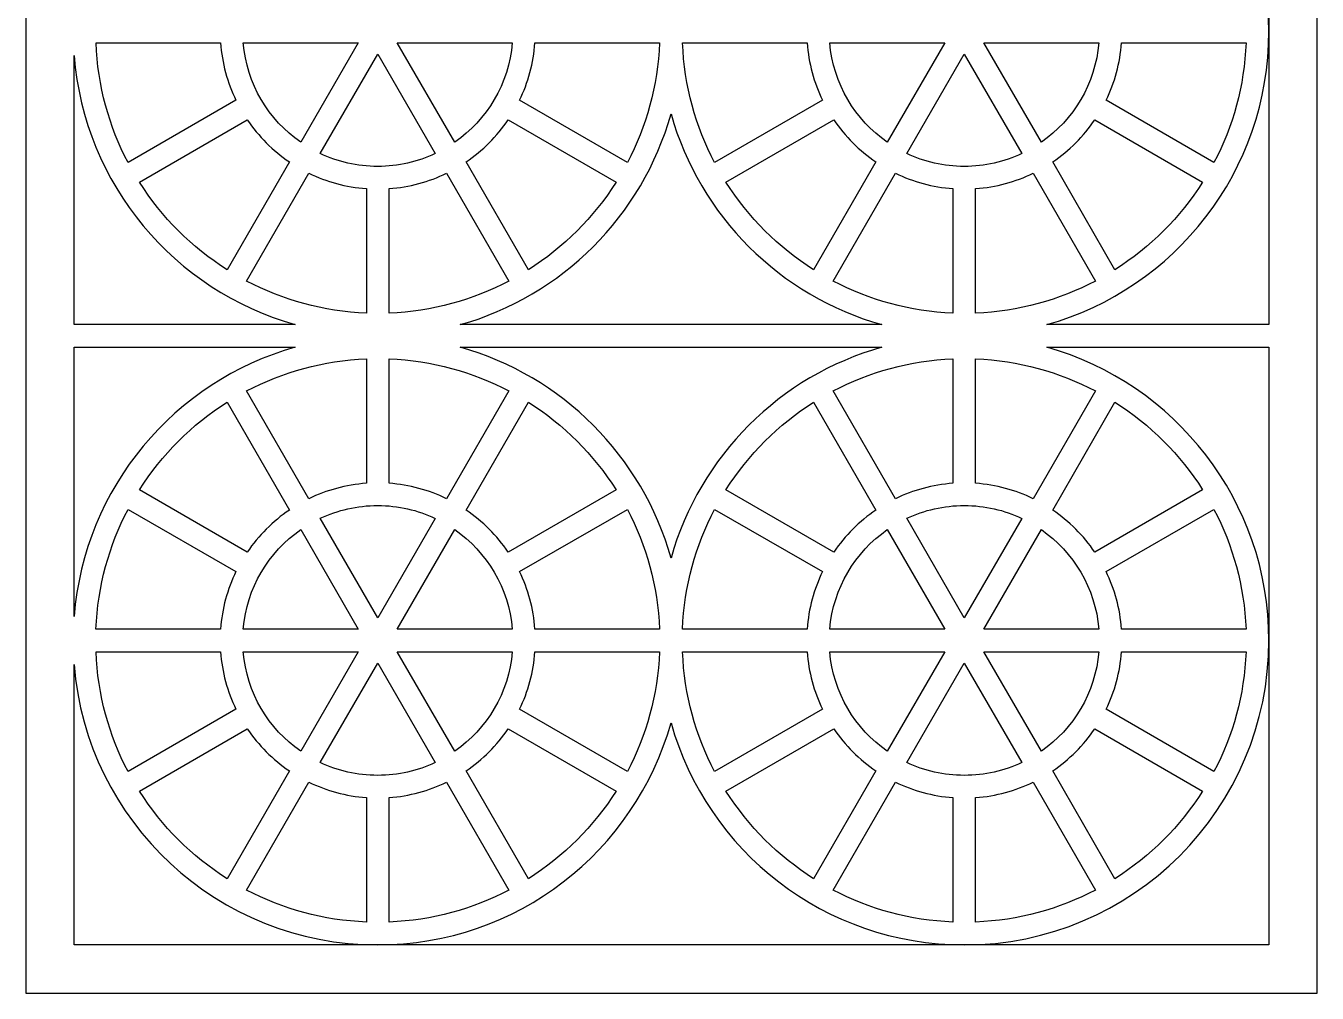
# Model space of a CAD drawing. Header units: centimetres. Extents: x -14.2 to -8.1, y -2.9 to 9.
# Drawn here: x -14.21 to -8.1, y -2.89 to 1.69 of the extents above; entities that cross this region are included whole.
import ezdxf

# ---------------------------------------------------------------- set-up
doc = ezdxf.new("R2010")
doc.units = ezdxf.units.CM
doc.header["$MEASUREMENT"] = 0
doc.layers.add('layer 1', color=7, linetype='Continuous')

msp = doc.modelspace()

# ---------------------------------------------------------------- linework, layer by layer
at = {"layer": 'layer 1', "color": 250, "lineweight": 30}
for points, knots in [([(-14.21431, 9.00077), (-14.21431, 9.00077), (-8.09553, 9.00077), (-8.09553, 9.00077), (-8.09553, 9.00077), (-8.09553, 9.00077), (-8.09553, -2.89395), (-8.09553, -2.89395), (-8.09553, -2.89395), (-8.09553, -2.89395), (-14.21431, -2.89395), (-14.21431, -2.89395), (-14.21431, -2.89395), (-14.21431, 1.16498), (-14.21431, 5.05357), (-14.21431, 9.00077)], [0, 0, 0, 0, 0.2, 0.2, 0.2, 0.2, 0.4, 0.4, 0.4, 0.4, 0.6, 0.6, 0.6, 0.6, 1, 1, 1, 1]), ([(-8.32431, 1.6645), (-8.32431, 1.6645), (-8.32431, 4.44382), (-8.32431, 4.44382), (-8.32431, 4.44382), (-8.32431, 3.78226), (-8.76973, 3.22455), (-9.37695, 3.05417), (-9.37695, 3.05417), (-8.76973, 2.88379), (-8.32431, 2.32608), (-8.32431, 1.6645)], [0, 0, 0, 0, 0.25, 0.25, 0.25, 0.25, 0.5, 0.5, 0.5, 0.5, 1, 1, 1, 1]), ([(-8.32431, 0.27487), (-8.32431, 0.27487), (-8.32431, 1.6645), (-8.32431, 1.6645), (-8.32431, 1.6645), (-8.32431, 1.00292), (-8.76975, 0.44526), (-9.37698, 0.27487), (-9.37698, 0.27487), (-9.37698, 0.27487), (-8.32431, 0.27487), (-8.32431, 0.27487)], [0, 0, 0, 0, 0.25, 0.25, 0.25, 0.25, 0.5, 0.5, 0.5, 0.5, 1, 1, 1, 1]), ([(-13.72982, 1.04337), (-13.72982, 1.04337), (-13.21872, 1.33846), (-13.21872, 1.33846), (-13.21872, 1.33846), (-13.25924, 1.42179), (-13.28476, 1.51381), (-13.29165, 1.61093), (-13.29165, 1.61093), (-13.29165, 1.61093), (-13.88175, 1.61093), (-13.88175, 1.61093), (-13.88175, 1.61093), (-13.87369, 1.40662), (-13.81965, 1.21408), (-13.72982, 1.04337)], [0, 0, 0, 0, 0.2, 0.2, 0.2, 0.2, 0.4, 0.4, 0.4, 0.4, 0.6, 0.6, 0.6, 0.6, 1, 1, 1, 1]), ([(-12.9119, 1.13933), (-12.9119, 1.13933), (-12.63963, 1.61093), (-12.63963, 1.61093), (-12.63963, 1.61093), (-12.63963, 1.61093), (-13.18414, 1.61093), (-13.18414, 1.61093), (-13.18414, 1.61093), (-13.16794, 1.4157), (-13.064, 1.24531), (-12.9119, 1.13933)], [0, 0, 0, 0, 0.25, 0.25, 0.25, 0.25, 0.5, 0.5, 0.5, 0.5, 1, 1, 1, 1]), ([(-11.90952, 1.61094), (-11.90952, 1.61094), (-12.45405, 1.61094), (-12.45405, 1.61094), (-12.45405, 1.61094), (-12.45405, 1.61094), (-12.18178, 1.13936), (-12.18178, 1.13936), (-12.18178, 1.13936), (-12.02965, 1.24535), (-11.92572, 1.41571), (-11.90952, 1.61094)], [0, 0, 0, 0, 0.25, 0.25, 0.25, 0.25, 0.5, 0.5, 0.5, 0.5, 1, 1, 1, 1]), ([(-11.21186, 1.61094), (-11.21186, 1.61094), (-11.80204, 1.61094), (-11.80204, 1.61094), (-11.80204, 1.61094), (-11.80894, 1.51381), (-11.83443, 1.42181), (-11.87496, 1.33846), (-11.87496, 1.33846), (-11.87496, 1.33846), (-11.3638, 1.04335), (-11.3638, 1.04335), (-11.3638, 1.04335), (-11.27392, 1.21407), (-11.21993, 1.4066), (-11.21186, 1.61094)], [0, 0, 0, 0, 0.2, 0.2, 0.2, 0.2, 0.4, 0.4, 0.4, 0.4, 0.6, 0.6, 0.6, 0.6, 1, 1, 1, 1]), ([(-10.9505, 1.04337), (-10.9505, 1.04337), (-10.4394, 1.33846), (-10.4394, 1.33846), (-10.4394, 1.33846), (-10.47991, 1.42179), (-10.50544, 1.51381), (-10.51233, 1.61093), (-10.51233, 1.61093), (-10.51233, 1.61093), (-11.10243, 1.61093), (-11.10243, 1.61093), (-11.10243, 1.61093), (-11.09437, 1.40662), (-11.04033, 1.21408), (-10.9505, 1.04337)], [0, 0, 0, 0, 0.2, 0.2, 0.2, 0.2, 0.4, 0.4, 0.4, 0.4, 0.6, 0.6, 0.6, 0.6, 1, 1, 1, 1]), ([(-10.13258, 1.13933), (-10.13258, 1.13933), (-9.8603, 1.61093), (-9.8603, 1.61093), (-9.8603, 1.61093), (-9.8603, 1.61093), (-10.40482, 1.61093), (-10.40482, 1.61093), (-10.40482, 1.61093), (-10.38862, 1.4157), (-10.28468, 1.24531), (-10.13258, 1.13933)], [0, 0, 0, 0, 0.25, 0.25, 0.25, 0.25, 0.5, 0.5, 0.5, 0.5, 1, 1, 1, 1]), ([(-9.1302, 1.61094), (-9.1302, 1.61094), (-9.67473, 1.61094), (-9.67473, 1.61094), (-9.67473, 1.61094), (-9.67473, 1.61094), (-9.40246, 1.13936), (-9.40246, 1.13936), (-9.40246, 1.13936), (-9.25033, 1.24535), (-9.1464, 1.41571), (-9.1302, 1.61094)], [0, 0, 0, 0, 0.25, 0.25, 0.25, 0.25, 0.5, 0.5, 0.5, 0.5, 1, 1, 1, 1]), ([(-8.43254, 1.61094), (-8.43254, 1.61094), (-9.02271, 1.61094), (-9.02271, 1.61094), (-9.02271, 1.61094), (-9.02961, 1.51381), (-9.05511, 1.42181), (-9.09564, 1.33846), (-9.09564, 1.33846), (-9.09564, 1.33846), (-8.58448, 1.04335), (-8.58448, 1.04335), (-8.58448, 1.04335), (-8.49461, 1.21407), (-8.44061, 1.4066), (-8.43254, 1.61094)], [0, 0, 0, 0, 0.2, 0.2, 0.2, 0.2, 0.4, 0.4, 0.4, 0.4, 0.6, 0.6, 0.6, 0.6, 1, 1, 1, 1]), ([(-13.98553, 1.55026), (-13.98553, 1.55026), (-13.98553, 0.27487), (-13.98553, 0.27487), (-13.98553, 0.27487), (-13.98553, 0.27487), (-12.93739, 0.27487), (-12.93739, 0.27487), (-12.93739, 0.27487), (-13.50932, 0.43535), (-13.93766, 0.93942), (-13.98553, 1.55026)], [0, 0, 0, 0, 0.25, 0.25, 0.25, 0.25, 0.5, 0.5, 0.5, 0.5, 1, 1, 1, 1]), ([(-12.54684, 1.55734), (-12.54684, 1.55734), (-12.81915, 1.08569), (-12.81915, 1.08569), (-12.81915, 1.08569), (-12.73653, 1.04673), (-12.64424, 1.02494), (-12.54684, 1.02494), (-12.54684, 1.02494), (-12.44944, 1.02494), (-12.35715, 1.04673), (-12.27454, 1.0857), (-12.27454, 1.0857), (-12.27454, 1.0857), (-12.54684, 1.55734), (-12.54684, 1.55734)], [0, 0, 0, 0, 0.2, 0.2, 0.2, 0.2, 0.4, 0.4, 0.4, 0.4, 0.6, 0.6, 0.6, 0.6, 1, 1, 1, 1]), ([(-9.76752, 1.55734), (-9.76752, 1.55734), (-10.03983, 1.08569), (-10.03983, 1.08569), (-10.03983, 1.08569), (-9.95721, 1.04673), (-9.86492, 1.02494), (-9.76752, 1.02494), (-9.76752, 1.02494), (-9.67012, 1.02494), (-9.57783, 1.04673), (-9.49522, 1.0857), (-9.49522, 1.0857), (-9.49522, 1.0857), (-9.76752, 1.55734), (-9.76752, 1.55734)], [0, 0, 0, 0, 0.2, 0.2, 0.2, 0.2, 0.4, 0.4, 0.4, 0.4, 0.6, 0.6, 0.6, 0.6, 1, 1, 1, 1]), ([(-13.26071, 0.53516), (-13.26071, 0.53516), (-12.96563, 1.04629), (-12.96563, 1.04629), (-12.96563, 1.04629), (-13.04403, 1.09953), (-13.11183, 1.16729), (-13.16505, 1.24571), (-13.16505, 1.24571), (-13.16505, 1.24571), (-13.67615, 0.95064), (-13.67615, 0.95064), (-13.67615, 0.95064), (-13.57016, 0.78333), (-13.428, 0.64116), (-13.26071, 0.53516)], [0, 0, 0, 0, 0.2, 0.2, 0.2, 0.2, 0.4, 0.4, 0.4, 0.4, 0.6, 0.6, 0.6, 0.6, 1, 1, 1, 1]), ([(-12.1562, 0.27487), (-12.1562, 0.27487), (-10.15821, 0.27487), (-10.15821, 0.27487), (-10.15821, 0.27487), (-10.64116, 0.41042), (-11.02169, 0.79098), (-11.1572, 1.27394), (-11.1572, 1.27394), (-11.29272, 0.79098), (-11.67326, 0.41042), (-12.1562, 0.27487)], [0, 0, 0, 0, 0.25, 0.25, 0.25, 0.25, 0.5, 0.5, 0.5, 0.5, 1, 1, 1, 1]), ([(-11.4175, 0.95062), (-11.4175, 0.95062), (-11.92864, 1.24573), (-11.92864, 1.24573), (-11.92864, 1.24573), (-11.98187, 1.16731), (-12.04962, 1.09954), (-12.12805, 1.04629), (-12.12805, 1.04629), (-12.12805, 1.04629), (-11.83295, 0.53518), (-11.83295, 0.53518), (-11.83295, 0.53518), (-11.66563, 0.64118), (-11.52351, 0.78332), (-11.4175, 0.95062)], [0, 0, 0, 0, 0.2, 0.2, 0.2, 0.2, 0.4, 0.4, 0.4, 0.4, 0.6, 0.6, 0.6, 0.6, 1, 1, 1, 1]), ([(-10.48139, 0.53516), (-10.48139, 0.53516), (-10.18631, 1.04629), (-10.18631, 1.04629), (-10.18631, 1.04629), (-10.26471, 1.09953), (-10.3325, 1.16729), (-10.38573, 1.24571), (-10.38573, 1.24571), (-10.38573, 1.24571), (-10.89682, 0.95064), (-10.89682, 0.95064), (-10.89682, 0.95064), (-10.79084, 0.78333), (-10.64868, 0.64116), (-10.48139, 0.53516)], [0, 0, 0, 0, 0.2, 0.2, 0.2, 0.2, 0.4, 0.4, 0.4, 0.4, 0.6, 0.6, 0.6, 0.6, 1, 1, 1, 1]), ([(-8.63818, 0.95062), (-8.63818, 0.95062), (-9.14932, 1.24573), (-9.14932, 1.24573), (-9.14932, 1.24573), (-9.20255, 1.16731), (-9.2703, 1.09954), (-9.34873, 1.04629), (-9.34873, 1.04629), (-9.34873, 1.04629), (-9.05363, 0.53518), (-9.05363, 0.53518), (-9.05363, 0.53518), (-8.88631, 0.64118), (-8.74418, 0.78332), (-8.63818, 0.95062)], [0, 0, 0, 0, 0.2, 0.2, 0.2, 0.2, 0.4, 0.4, 0.4, 0.4, 0.6, 0.6, 0.6, 0.6, 1, 1, 1, 1]), ([(-12.87289, 0.99261), (-12.87289, 0.99261), (-13.16799, 0.48148), (-13.16799, 0.48148), (-13.16799, 0.48148), (-12.99728, 0.39162), (-12.80476, 0.33765), (-12.60042, 0.32959), (-12.60042, 0.32959), (-12.60042, 0.32959), (-12.60042, 0.9197), (-12.60042, 0.9197), (-12.60042, 0.9197), (-12.69756, 0.9266), (-12.78955, 0.95207), (-12.87289, 0.99261)], [0, 0, 0, 0, 0.2, 0.2, 0.2, 0.2, 0.4, 0.4, 0.4, 0.4, 0.6, 0.6, 0.6, 0.6, 1, 1, 1, 1]), ([(-11.92571, 0.48152), (-11.92571, 0.48152), (-12.22078, 0.9926), (-12.22078, 0.9926), (-12.22078, 0.9926), (-12.30411, 0.95207), (-12.39612, 0.9266), (-12.49327, 0.9197), (-12.49327, 0.9197), (-12.49327, 0.9197), (-12.49327, 0.32959), (-12.49327, 0.32959), (-12.49327, 0.32959), (-12.28893, 0.33766), (-12.09645, 0.39166), (-11.92571, 0.48152)], [0, 0, 0, 0, 0.2, 0.2, 0.2, 0.2, 0.4, 0.4, 0.4, 0.4, 0.6, 0.6, 0.6, 0.6, 1, 1, 1, 1]), ([(-10.09356, 0.99261), (-10.09356, 0.99261), (-10.38868, 0.48148), (-10.38868, 0.48148), (-10.38868, 0.48148), (-10.21796, 0.39162), (-10.02544, 0.33765), (-9.8211, 0.32959), (-9.8211, 0.32959), (-9.8211, 0.32959), (-9.8211, 0.9197), (-9.8211, 0.9197), (-9.8211, 0.9197), (-9.91824, 0.9266), (-10.01023, 0.95207), (-10.09356, 0.99261)], [0, 0, 0, 0, 0.2, 0.2, 0.2, 0.2, 0.4, 0.4, 0.4, 0.4, 0.6, 0.6, 0.6, 0.6, 1, 1, 1, 1]), ([(-9.14639, 0.48152), (-9.14639, 0.48152), (-9.44146, 0.9926), (-9.44146, 0.9926), (-9.44146, 0.9926), (-9.52479, 0.95207), (-9.6168, 0.9266), (-9.71394, 0.9197), (-9.71394, 0.9197), (-9.71394, 0.9197), (-9.71394, 0.32959), (-9.71394, 0.32959), (-9.71394, 0.32959), (-9.50961, 0.33766), (-9.31713, 0.39166), (-9.14639, 0.48152)], [0, 0, 0, 0, 0.2, 0.2, 0.2, 0.2, 0.4, 0.4, 0.4, 0.4, 0.6, 0.6, 0.6, 0.6, 1, 1, 1, 1]), ([(-13.98553, 0.16771), (-13.98553, 0.16771), (-13.98553, -1.10773), (-13.98553, -1.10773), (-13.98553, -1.10773), (-13.93766, -0.49688), (-13.50933, 0.00723), (-12.93742, 0.16771), (-12.93742, 0.16771), (-12.93742, 0.16771), (-13.98553, 0.16771), (-13.98553, 0.16771)], [0, 0, 0, 0, 0.25, 0.25, 0.25, 0.25, 0.5, 0.5, 0.5, 0.5, 1, 1, 1, 1]), ([(-10.15828, 0.16771), (-10.15828, 0.16771), (-12.15612, 0.16771), (-12.15612, 0.16771), (-12.15612, 0.16771), (-11.67321, 0.03217), (-11.29272, -0.34842), (-11.1572, -0.83135), (-11.1572, -0.83135), (-11.02169, -0.34842), (-10.64119, 0.03217), (-10.15828, 0.16771)], [0, 0, 0, 0, 0.25, 0.25, 0.25, 0.25, 0.5, 0.5, 0.5, 0.5, 1, 1, 1, 1]), ([(-8.32431, -1.22197), (-8.32431, -1.22197), (-8.32431, 0.16771), (-8.32431, 0.16771), (-8.32431, 0.16771), (-8.32431, 0.16771), (-9.37695, 0.16771), (-9.37695, 0.16771), (-9.37695, 0.16771), (-8.76973, -0.00268), (-8.32431, -0.5604), (-8.32431, -1.22197)], [0, 0, 0, 0, 0.25, 0.25, 0.25, 0.25, 0.5, 0.5, 0.5, 0.5, 1, 1, 1, 1]), ([(-13.16794, -0.03904), (-13.16794, -0.03904), (-12.87287, -0.55011), (-12.87287, -0.55011), (-12.87287, -0.55011), (-12.78953, -0.50959), (-12.69755, -0.48408), (-12.60042, -0.47719), (-12.60042, -0.47719), (-12.60042, -0.47719), (-12.60042, 0.11293), (-12.60042, 0.11293), (-12.60042, 0.11293), (-12.80474, 0.10486), (-12.9972, 0.05079), (-13.16794, -0.03904)], [0, 0, 0, 0, 0.2, 0.2, 0.2, 0.2, 0.4, 0.4, 0.4, 0.4, 0.6, 0.6, 0.6, 0.6, 1, 1, 1, 1]), ([(-12.22083, -0.55015), (-12.22083, -0.55015), (-11.92574, -0.03904), (-11.92574, -0.03904), (-11.92574, -0.03904), (-12.09645, 0.05082), (-12.28894, 0.10486), (-12.49327, 0.11293), (-12.49327, 0.11293), (-12.49327, 0.11293), (-12.49327, -0.47719), (-12.49327, -0.47719), (-12.49327, -0.47719), (-12.39613, -0.48408), (-12.30416, -0.5096), (-12.22083, -0.55015)], [0, 0, 0, 0, 0.2, 0.2, 0.2, 0.2, 0.4, 0.4, 0.4, 0.4, 0.6, 0.6, 0.6, 0.6, 1, 1, 1, 1]), ([(-10.38862, -0.03904), (-10.38862, -0.03904), (-10.09356, -0.55011), (-10.09356, -0.55011), (-10.09356, -0.55011), (-10.01021, -0.50959), (-9.91823, -0.48408), (-9.8211, -0.47719), (-9.8211, -0.47719), (-9.8211, -0.47719), (-9.8211, 0.11293), (-9.8211, 0.11293), (-9.8211, 0.11293), (-10.02541, 0.10486), (-10.21788, 0.05079), (-10.38862, -0.03904)], [0, 0, 0, 0, 0.2, 0.2, 0.2, 0.2, 0.4, 0.4, 0.4, 0.4, 0.6, 0.6, 0.6, 0.6, 1, 1, 1, 1]), ([(-9.44151, -0.55015), (-9.44151, -0.55015), (-9.14642, -0.03904), (-9.14642, -0.03904), (-9.14642, -0.03904), (-9.31713, 0.05082), (-9.50962, 0.10486), (-9.71394, 0.11293), (-9.71394, 0.11293), (-9.71394, 0.11293), (-9.71394, -0.47719), (-9.71394, -0.47719), (-9.71394, -0.47719), (-9.61681, -0.48408), (-9.52484, -0.5096), (-9.44151, -0.55015)], [0, 0, 0, 0, 0.2, 0.2, 0.2, 0.2, 0.4, 0.4, 0.4, 0.4, 0.6, 0.6, 0.6, 0.6, 1, 1, 1, 1]), ([(-13.67615, -0.50808), (-13.67615, -0.50808), (-13.16499, -0.8032), (-13.16499, -0.8032), (-13.16499, -0.8032), (-13.11175, -0.72481), (-13.04402, -0.65704), (-12.96561, -0.60381), (-12.96561, -0.60381), (-12.96561, -0.60381), (-13.26069, -0.0927), (-13.26069, -0.0927), (-13.26069, -0.0927), (-13.42801, -0.19867), (-13.57011, -0.34082), (-13.67615, -0.50808)], [0, 0, 0, 0, 0.2, 0.2, 0.2, 0.2, 0.4, 0.4, 0.4, 0.4, 0.6, 0.6, 0.6, 0.6, 1, 1, 1, 1]), ([(-11.83299, -0.09273), (-11.83299, -0.09273), (-12.1281, -0.60386), (-12.1281, -0.60386), (-12.1281, -0.60386), (-12.0497, -0.65709), (-11.98191, -0.72481), (-11.92869, -0.80321), (-11.92869, -0.80321), (-11.92869, -0.80321), (-11.41758, -0.50813), (-11.41758, -0.50813), (-11.41758, -0.50813), (-11.52358, -0.34084), (-11.66572, -0.19872), (-11.83299, -0.09273)], [0, 0, 0, 0, 0.2, 0.2, 0.2, 0.2, 0.4, 0.4, 0.4, 0.4, 0.6, 0.6, 0.6, 0.6, 1, 1, 1, 1]), ([(-10.89682, -0.50808), (-10.89682, -0.50808), (-10.38568, -0.8032), (-10.38568, -0.8032), (-10.38568, -0.8032), (-10.33243, -0.72481), (-10.2647, -0.65704), (-10.18629, -0.60381), (-10.18629, -0.60381), (-10.18629, -0.60381), (-10.48137, -0.0927), (-10.48137, -0.0927), (-10.48137, -0.0927), (-10.64869, -0.19867), (-10.7908, -0.34082), (-10.89682, -0.50808)], [0, 0, 0, 0, 0.2, 0.2, 0.2, 0.2, 0.4, 0.4, 0.4, 0.4, 0.6, 0.6, 0.6, 0.6, 1, 1, 1, 1]), ([(-9.05367, -0.09273), (-9.05367, -0.09273), (-9.34878, -0.60386), (-9.34878, -0.60386), (-9.34878, -0.60386), (-9.27038, -0.65709), (-9.20259, -0.72481), (-9.14937, -0.80321), (-9.14937, -0.80321), (-9.14937, -0.80321), (-8.63826, -0.50813), (-8.63826, -0.50813), (-8.63826, -0.50813), (-8.74426, -0.34084), (-8.8864, -0.19872), (-9.05367, -0.09273)], [0, 0, 0, 0, 0.2, 0.2, 0.2, 0.2, 0.4, 0.4, 0.4, 0.4, 0.6, 0.6, 0.6, 0.6, 1, 1, 1, 1]), ([(-13.88182, -1.16838), (-13.88182, -1.16838), (-13.29164, -1.16838), (-13.29164, -1.16838), (-13.29164, -1.16838), (-13.28474, -1.07125), (-13.25926, -0.97924), (-13.2187, -0.89593), (-13.2187, -0.89593), (-13.2187, -0.89593), (-13.72985, -0.60082), (-13.72985, -0.60082), (-13.72985, -0.60082), (-13.81975, -0.77153), (-13.87375, -0.96406), (-13.88182, -1.16838)], [0, 0, 0, 0, 0.2, 0.2, 0.2, 0.2, 0.4, 0.4, 0.4, 0.4, 0.6, 0.6, 0.6, 0.6, 1, 1, 1, 1]), ([(-12.54684, -1.11482), (-12.54684, -1.11482), (-12.27455, -0.6432), (-12.27455, -0.6432), (-12.27455, -0.6432), (-12.35718, -0.60423), (-12.44944, -0.58239), (-12.54684, -0.58239), (-12.54684, -0.58239), (-12.64423, -0.58239), (-12.7365, -0.60424), (-12.81914, -0.64319), (-12.81914, -0.64319), (-12.81914, -0.64319), (-12.54684, -1.11482), (-12.54684, -1.11482)], [0, 0, 0, 0, 0.2, 0.2, 0.2, 0.2, 0.4, 0.4, 0.4, 0.4, 0.6, 0.6, 0.6, 0.6, 1, 1, 1, 1]), ([(-11.3639, -0.60087), (-11.3639, -0.60087), (-11.87498, -0.89595), (-11.87498, -0.89595), (-11.87498, -0.89595), (-11.83444, -0.97926), (-11.80894, -1.07125), (-11.80204, -1.16839), (-11.80204, -1.16839), (-11.80204, -1.16839), (-11.21194, -1.16839), (-11.21194, -1.16839), (-11.21194, -1.16839), (-11.22, -0.96406), (-11.27404, -0.77158), (-11.3639, -0.60087)], [0, 0, 0, 0, 0.2, 0.2, 0.2, 0.2, 0.4, 0.4, 0.4, 0.4, 0.6, 0.6, 0.6, 0.6, 1, 1, 1, 1]), ([(-11.1025, -1.16838), (-11.1025, -1.16838), (-10.51232, -1.16838), (-10.51232, -1.16838), (-10.51232, -1.16838), (-10.50542, -1.07125), (-10.47994, -0.97924), (-10.43938, -0.89593), (-10.43938, -0.89593), (-10.43938, -0.89593), (-10.95053, -0.60082), (-10.95053, -0.60082), (-10.95053, -0.60082), (-11.04043, -0.77153), (-11.09443, -0.96406), (-11.1025, -1.16838)], [0, 0, 0, 0, 0.2, 0.2, 0.2, 0.2, 0.4, 0.4, 0.4, 0.4, 0.6, 0.6, 0.6, 0.6, 1, 1, 1, 1]), ([(-9.76752, -1.11482), (-9.76752, -1.11482), (-9.49524, -0.6432), (-9.49524, -0.6432), (-9.49524, -0.6432), (-9.57786, -0.60423), (-9.67012, -0.58239), (-9.76752, -0.58239), (-9.76752, -0.58239), (-9.86492, -0.58239), (-9.95718, -0.60424), (-10.03982, -0.64319), (-10.03982, -0.64319), (-10.03982, -0.64319), (-9.76752, -1.11482), (-9.76752, -1.11482)], [0, 0, 0, 0, 0.2, 0.2, 0.2, 0.2, 0.4, 0.4, 0.4, 0.4, 0.6, 0.6, 0.6, 0.6, 1, 1, 1, 1]), ([(-8.58458, -0.60087), (-8.58458, -0.60087), (-9.09566, -0.89595), (-9.09566, -0.89595), (-9.09566, -0.89595), (-9.05512, -0.97926), (-9.02961, -1.07125), (-9.02271, -1.16839), (-9.02271, -1.16839), (-9.02271, -1.16839), (-8.43262, -1.16839), (-8.43262, -1.16839), (-8.43262, -1.16839), (-8.44068, -0.96406), (-8.49472, -0.77158), (-8.58458, -0.60087)], [0, 0, 0, 0, 0.2, 0.2, 0.2, 0.2, 0.4, 0.4, 0.4, 0.4, 0.6, 0.6, 0.6, 0.6, 1, 1, 1, 1]), ([(-13.18415, -1.16838), (-13.18415, -1.16838), (-12.63965, -1.16838), (-12.63965, -1.16838), (-12.63965, -1.16838), (-12.63965, -1.16838), (-12.91188, -0.69687), (-12.91188, -0.69687), (-12.91188, -0.69687), (-13.06401, -0.80283), (-13.16794, -0.97317), (-13.18415, -1.16838)], [0, 0, 0, 0, 0.25, 0.25, 0.25, 0.25, 0.5, 0.5, 0.5, 0.5, 1, 1, 1, 1]), ([(-12.1818, -0.69685), (-12.1818, -0.69685), (-12.45404, -1.16839), (-12.45404, -1.16839), (-12.45404, -1.16839), (-12.45404, -1.16839), (-11.90954, -1.16839), (-11.90954, -1.16839), (-11.90954, -1.16839), (-11.92574, -0.97318), (-12.02968, -0.80282), (-12.1818, -0.69685)], [0, 0, 0, 0, 0.25, 0.25, 0.25, 0.25, 0.5, 0.5, 0.5, 0.5, 1, 1, 1, 1]), ([(-10.40483, -1.16838), (-10.40483, -1.16838), (-9.86033, -1.16838), (-9.86033, -1.16838), (-9.86033, -1.16838), (-9.86033, -1.16838), (-10.13256, -0.69687), (-10.13256, -0.69687), (-10.13256, -0.69687), (-10.28469, -0.80283), (-10.38862, -0.97317), (-10.40483, -1.16838)], [0, 0, 0, 0, 0.25, 0.25, 0.25, 0.25, 0.5, 0.5, 0.5, 0.5, 1, 1, 1, 1]), ([(-9.40248, -0.69685), (-9.40248, -0.69685), (-9.67472, -1.16839), (-9.67472, -1.16839), (-9.67472, -1.16839), (-9.67472, -1.16839), (-9.13022, -1.16839), (-9.13022, -1.16839), (-9.13022, -1.16839), (-9.14642, -0.97318), (-9.25036, -0.80282), (-9.40248, -0.69685)], [0, 0, 0, 0, 0.25, 0.25, 0.25, 0.25, 0.5, 0.5, 0.5, 0.5, 1, 1, 1, 1]), ([(-9.76753, -2.66518), (-9.76753, -2.66518), (-8.32431, -2.66518), (-8.32431, -2.66518), (-8.32431, -2.66518), (-8.32431, -2.66518), (-8.32431, -1.22197), (-8.32431, -1.22197), (-8.32431, -1.22197), (-8.32431, -2.0189), (-8.97059, -2.66518), (-9.76753, -2.66518)], [0, 0, 0, 0, 0.25, 0.25, 0.25, 0.25, 0.5, 0.5, 0.5, 0.5, 1, 1, 1, 1]), ([(-13.72982, -1.8431), (-13.72982, -1.8431), (-13.21872, -1.54802), (-13.21872, -1.54802), (-13.21872, -1.54802), (-13.25924, -1.46469), (-13.28476, -1.37266), (-13.29165, -1.27554), (-13.29165, -1.27554), (-13.29165, -1.27554), (-13.88175, -1.27554), (-13.88175, -1.27554), (-13.88175, -1.27554), (-13.87369, -1.47985), (-13.81965, -1.67239), (-13.72982, -1.8431)], [0, 0, 0, 0, 0.2, 0.2, 0.2, 0.2, 0.4, 0.4, 0.4, 0.4, 0.6, 0.6, 0.6, 0.6, 1, 1, 1, 1]), ([(-12.9119, -1.74714), (-12.9119, -1.74714), (-12.63963, -1.27554), (-12.63963, -1.27554), (-12.63963, -1.27554), (-12.63963, -1.27554), (-13.18414, -1.27554), (-13.18414, -1.27554), (-13.18414, -1.27554), (-13.16794, -1.47077), (-13.064, -1.64116), (-12.9119, -1.74714)], [0, 0, 0, 0, 0.25, 0.25, 0.25, 0.25, 0.5, 0.5, 0.5, 0.5, 1, 1, 1, 1]), ([(-11.90952, -1.27553), (-11.90952, -1.27553), (-12.45405, -1.27553), (-12.45405, -1.27553), (-12.45405, -1.27553), (-12.45405, -1.27553), (-12.18178, -1.74711), (-12.18178, -1.74711), (-12.18178, -1.74711), (-12.02965, -1.64113), (-11.92572, -1.47076), (-11.90952, -1.27553)], [0, 0, 0, 0, 0.25, 0.25, 0.25, 0.25, 0.5, 0.5, 0.5, 0.5, 1, 1, 1, 1]), ([(-11.21186, -1.27553), (-11.21186, -1.27553), (-11.80204, -1.27553), (-11.80204, -1.27553), (-11.80204, -1.27553), (-11.80894, -1.37266), (-11.83443, -1.46467), (-11.87496, -1.54801), (-11.87496, -1.54801), (-11.87496, -1.54801), (-11.3638, -1.84313), (-11.3638, -1.84313), (-11.3638, -1.84313), (-11.27392, -1.6724), (-11.21993, -1.47987), (-11.21186, -1.27553)], [0, 0, 0, 0, 0.2, 0.2, 0.2, 0.2, 0.4, 0.4, 0.4, 0.4, 0.6, 0.6, 0.6, 0.6, 1, 1, 1, 1]), ([(-10.9505, -1.8431), (-10.9505, -1.8431), (-10.4394, -1.54802), (-10.4394, -1.54802), (-10.4394, -1.54802), (-10.47991, -1.46469), (-10.50544, -1.37266), (-10.51233, -1.27554), (-10.51233, -1.27554), (-10.51233, -1.27554), (-11.10243, -1.27554), (-11.10243, -1.27554), (-11.10243, -1.27554), (-11.09437, -1.47985), (-11.04033, -1.67239), (-10.9505, -1.8431)], [0, 0, 0, 0, 0.2, 0.2, 0.2, 0.2, 0.4, 0.4, 0.4, 0.4, 0.6, 0.6, 0.6, 0.6, 1, 1, 1, 1]), ([(-10.13258, -1.74714), (-10.13258, -1.74714), (-9.8603, -1.27554), (-9.8603, -1.27554), (-9.8603, -1.27554), (-9.8603, -1.27554), (-10.40482, -1.27554), (-10.40482, -1.27554), (-10.40482, -1.27554), (-10.38862, -1.47077), (-10.28468, -1.64116), (-10.13258, -1.74714)], [0, 0, 0, 0, 0.25, 0.25, 0.25, 0.25, 0.5, 0.5, 0.5, 0.5, 1, 1, 1, 1]), ([(-9.1302, -1.27553), (-9.1302, -1.27553), (-9.67473, -1.27553), (-9.67473, -1.27553), (-9.67473, -1.27553), (-9.67473, -1.27553), (-9.40246, -1.74711), (-9.40246, -1.74711), (-9.40246, -1.74711), (-9.25033, -1.64113), (-9.1464, -1.47076), (-9.1302, -1.27553)], [0, 0, 0, 0, 0.25, 0.25, 0.25, 0.25, 0.5, 0.5, 0.5, 0.5, 1, 1, 1, 1]), ([(-8.43254, -1.27553), (-8.43254, -1.27553), (-9.02271, -1.27553), (-9.02271, -1.27553), (-9.02271, -1.27553), (-9.02961, -1.37266), (-9.05511, -1.46467), (-9.09564, -1.54801), (-9.09564, -1.54801), (-9.09564, -1.54801), (-8.58448, -1.84313), (-8.58448, -1.84313), (-8.58448, -1.84313), (-8.49461, -1.6724), (-8.44061, -1.47987), (-8.43254, -1.27553)], [0, 0, 0, 0, 0.2, 0.2, 0.2, 0.2, 0.4, 0.4, 0.4, 0.4, 0.6, 0.6, 0.6, 0.6, 1, 1, 1, 1]), ([(-13.98553, -2.66518), (-13.98553, -2.66518), (-12.54685, -2.66518), (-12.54685, -2.66518), (-12.54685, -2.66518), (-13.30522, -2.66518), (-13.92713, -2.07991), (-13.98553, -1.33651), (-13.98553, -1.33651), (-13.98553, -1.33651), (-13.98553, -2.66518), (-13.98553, -2.66518)], [0, 0, 0, 0, 0.25, 0.25, 0.25, 0.25, 0.5, 0.5, 0.5, 0.5, 1, 1, 1, 1]), ([(-12.54684, -1.32913), (-12.54684, -1.32913), (-12.81915, -1.80078), (-12.81915, -1.80078), (-12.81915, -1.80078), (-12.73653, -1.83974), (-12.64424, -1.86153), (-12.54684, -1.86153), (-12.54684, -1.86153), (-12.44944, -1.86153), (-12.35715, -1.83974), (-12.27454, -1.80077), (-12.27454, -1.80077), (-12.27454, -1.80077), (-12.54684, -1.32913), (-12.54684, -1.32913)], [0, 0, 0, 0, 0.2, 0.2, 0.2, 0.2, 0.4, 0.4, 0.4, 0.4, 0.6, 0.6, 0.6, 0.6, 1, 1, 1, 1]), ([(-9.76752, -1.32913), (-9.76752, -1.32913), (-10.03983, -1.80078), (-10.03983, -1.80078), (-10.03983, -1.80078), (-9.95721, -1.83974), (-9.86492, -1.86153), (-9.76752, -1.86153), (-9.76752, -1.86153), (-9.67012, -1.86153), (-9.57783, -1.83974), (-9.49522, -1.80077), (-9.49522, -1.80077), (-9.49522, -1.80077), (-9.76752, -1.32913), (-9.76752, -1.32913)], [0, 0, 0, 0, 0.2, 0.2, 0.2, 0.2, 0.4, 0.4, 0.4, 0.4, 0.6, 0.6, 0.6, 0.6, 1, 1, 1, 1]), ([(-13.26071, -2.35131), (-13.26071, -2.35131), (-12.96563, -1.84018), (-12.96563, -1.84018), (-12.96563, -1.84018), (-13.04403, -1.78695), (-13.11183, -1.71918), (-13.16505, -1.64076), (-13.16505, -1.64076), (-13.16505, -1.64076), (-13.67615, -1.93583), (-13.67615, -1.93583), (-13.67615, -1.93583), (-13.57016, -2.10314), (-13.428, -2.24531), (-13.26071, -2.35131)], [0, 0, 0, 0, 0.2, 0.2, 0.2, 0.2, 0.4, 0.4, 0.4, 0.4, 0.6, 0.6, 0.6, 0.6, 1, 1, 1, 1]), ([(-12.54685, -2.66518), (-12.54685, -2.66518), (-9.76753, -2.66518), (-9.76753, -2.66518), (-9.76753, -2.66518), (-10.42909, -2.66518), (-10.98682, -2.21975), (-11.1572, -1.61254), (-11.1572, -1.61254), (-11.32759, -2.21975), (-11.88527, -2.66518), (-12.54685, -2.66518)], [0, 0, 0, 0, 0.25, 0.25, 0.25, 0.25, 0.5, 0.5, 0.5, 0.5, 1, 1, 1, 1]), ([(-11.4175, -1.93585), (-11.4175, -1.93585), (-11.92864, -1.64074), (-11.92864, -1.64074), (-11.92864, -1.64074), (-11.98187, -1.71916), (-12.04962, -1.78694), (-12.12805, -1.84018), (-12.12805, -1.84018), (-12.12805, -1.84018), (-11.83295, -2.35129), (-11.83295, -2.35129), (-11.83295, -2.35129), (-11.66563, -2.24529), (-11.52351, -2.10316), (-11.4175, -1.93585)], [0, 0, 0, 0, 0.2, 0.2, 0.2, 0.2, 0.4, 0.4, 0.4, 0.4, 0.6, 0.6, 0.6, 0.6, 1, 1, 1, 1]), ([(-10.48139, -2.35131), (-10.48139, -2.35131), (-10.18631, -1.84018), (-10.18631, -1.84018), (-10.18631, -1.84018), (-10.26471, -1.78695), (-10.3325, -1.71918), (-10.38573, -1.64076), (-10.38573, -1.64076), (-10.38573, -1.64076), (-10.89682, -1.93583), (-10.89682, -1.93583), (-10.89682, -1.93583), (-10.79084, -2.10314), (-10.64868, -2.24531), (-10.48139, -2.35131)], [0, 0, 0, 0, 0.2, 0.2, 0.2, 0.2, 0.4, 0.4, 0.4, 0.4, 0.6, 0.6, 0.6, 0.6, 1, 1, 1, 1]), ([(-8.63818, -1.93585), (-8.63818, -1.93585), (-9.14932, -1.64074), (-9.14932, -1.64074), (-9.14932, -1.64074), (-9.20255, -1.71916), (-9.2703, -1.78694), (-9.34873, -1.84018), (-9.34873, -1.84018), (-9.34873, -1.84018), (-9.05363, -2.35129), (-9.05363, -2.35129), (-9.05363, -2.35129), (-8.88631, -2.24529), (-8.74418, -2.10316), (-8.63818, -1.93585)], [0, 0, 0, 0, 0.2, 0.2, 0.2, 0.2, 0.4, 0.4, 0.4, 0.4, 0.6, 0.6, 0.6, 0.6, 1, 1, 1, 1]), ([(-12.87289, -1.89386), (-12.87289, -1.89386), (-13.16799, -2.40499), (-13.16799, -2.40499), (-13.16799, -2.40499), (-12.99728, -2.49485), (-12.80476, -2.54882), (-12.60042, -2.55688), (-12.60042, -2.55688), (-12.60042, -2.55688), (-12.60042, -1.96677), (-12.60042, -1.96677), (-12.60042, -1.96677), (-12.69756, -1.95987), (-12.78955, -1.9344), (-12.87289, -1.89386)], [0, 0, 0, 0, 0.2, 0.2, 0.2, 0.2, 0.4, 0.4, 0.4, 0.4, 0.6, 0.6, 0.6, 0.6, 1, 1, 1, 1]), ([(-11.92571, -2.40495), (-11.92571, -2.40495), (-12.22078, -1.89388), (-12.22078, -1.89388), (-12.22078, -1.89388), (-12.30411, -1.9344), (-12.39612, -1.95987), (-12.49327, -1.96677), (-12.49327, -1.96677), (-12.49327, -1.96677), (-12.49327, -2.55688), (-12.49327, -2.55688), (-12.49327, -2.55688), (-12.28893, -2.54881), (-12.09645, -2.49481), (-11.92571, -2.40495)], [0, 0, 0, 0, 0.2, 0.2, 0.2, 0.2, 0.4, 0.4, 0.4, 0.4, 0.6, 0.6, 0.6, 0.6, 1, 1, 1, 1]), ([(-10.09356, -1.89386), (-10.09356, -1.89386), (-10.38868, -2.40499), (-10.38868, -2.40499), (-10.38868, -2.40499), (-10.21796, -2.49485), (-10.02544, -2.54882), (-9.8211, -2.55688), (-9.8211, -2.55688), (-9.8211, -2.55688), (-9.8211, -1.96677), (-9.8211, -1.96677), (-9.8211, -1.96677), (-9.91824, -1.95987), (-10.01023, -1.9344), (-10.09356, -1.89386)], [0, 0, 0, 0, 0.2, 0.2, 0.2, 0.2, 0.4, 0.4, 0.4, 0.4, 0.6, 0.6, 0.6, 0.6, 1, 1, 1, 1]), ([(-9.14639, -2.40495), (-9.14639, -2.40495), (-9.44146, -1.89388), (-9.44146, -1.89388), (-9.44146, -1.89388), (-9.52479, -1.9344), (-9.6168, -1.95987), (-9.71394, -1.96677), (-9.71394, -1.96677), (-9.71394, -1.96677), (-9.71394, -2.55688), (-9.71394, -2.55688), (-9.71394, -2.55688), (-9.50961, -2.54881), (-9.31713, -2.49481), (-9.14639, -2.40495)], [0, 0, 0, 0, 0.2, 0.2, 0.2, 0.2, 0.4, 0.4, 0.4, 0.4, 0.6, 0.6, 0.6, 0.6, 1, 1, 1, 1])]:
    msp.add_open_spline(points, degree=3, knots=knots, dxfattribs=at)

doc.saveas('drawing.dxf')
